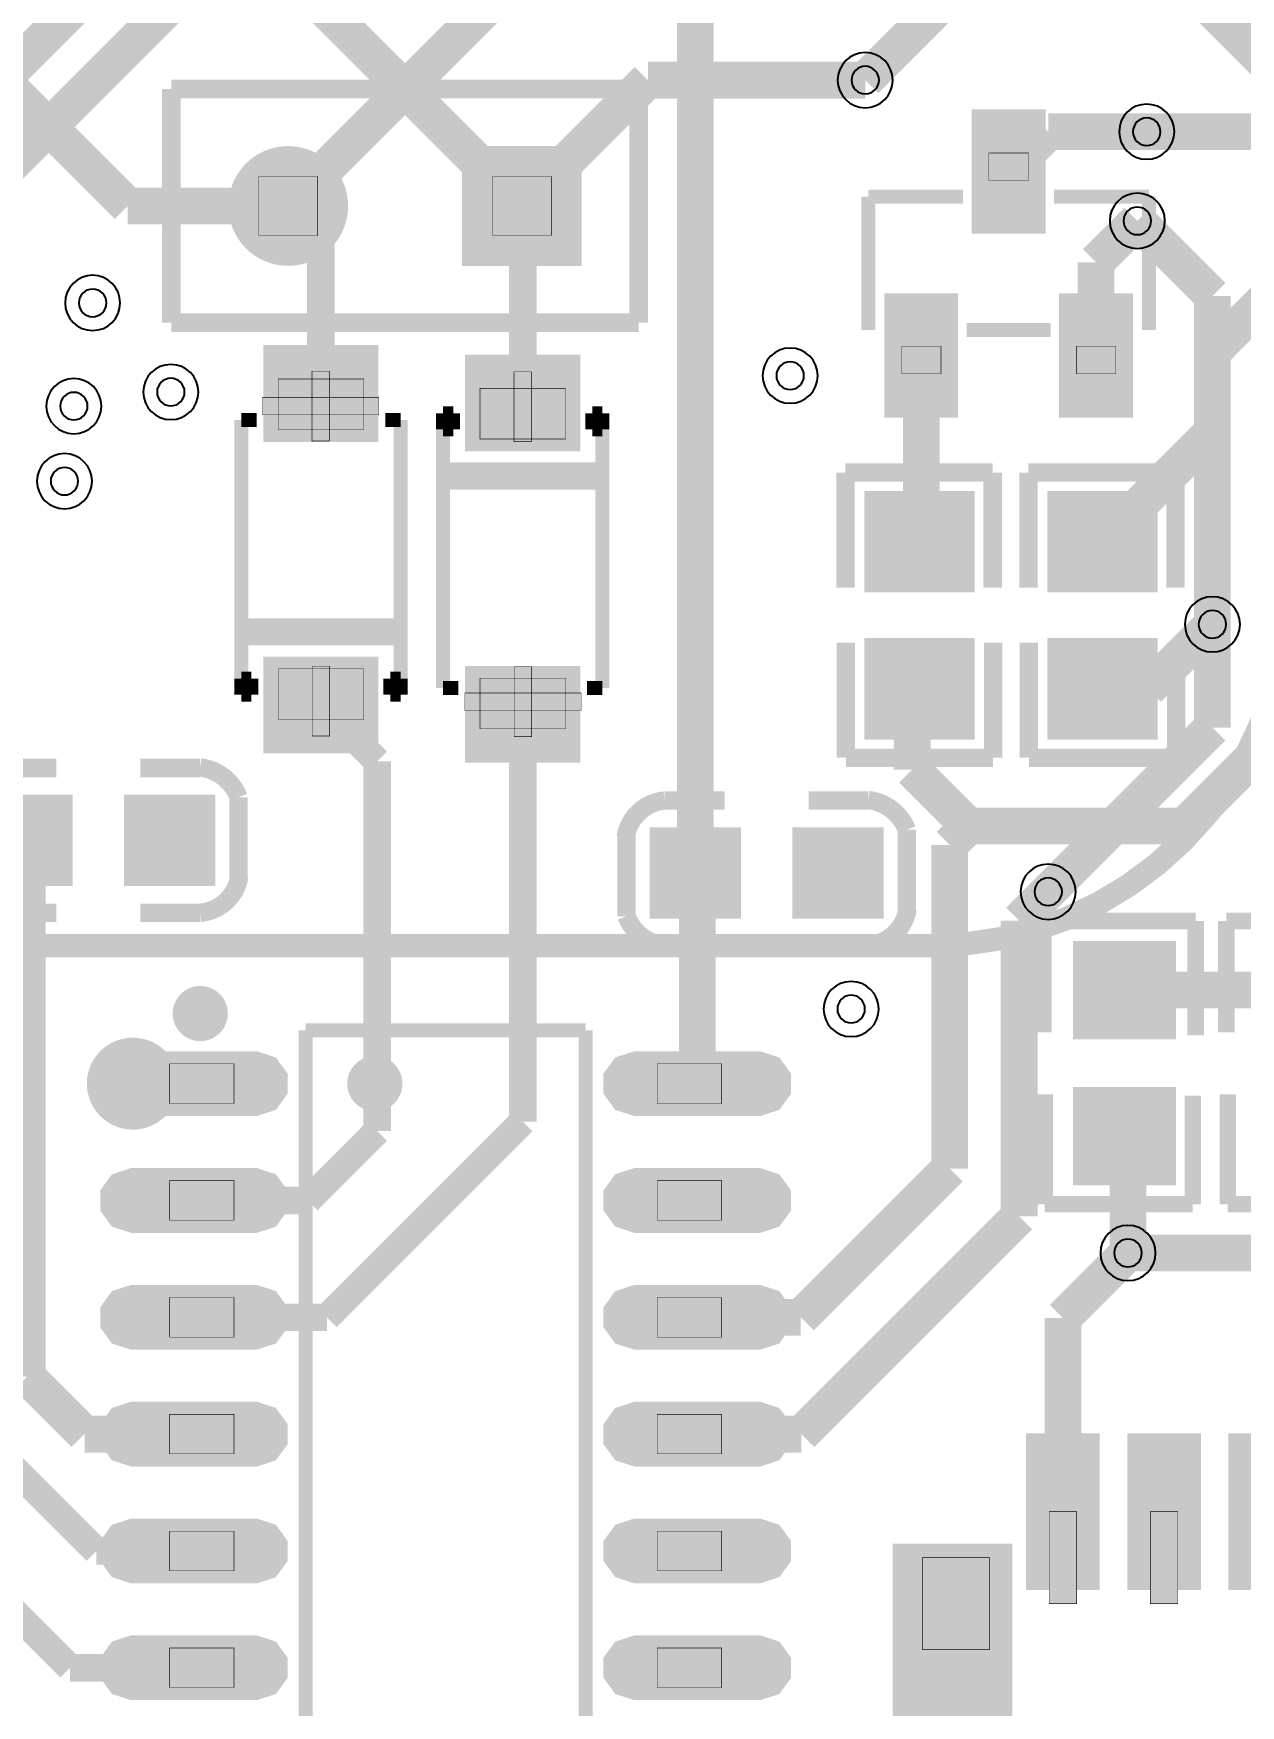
# Model space of a CAD drawing. Header units: millimetres. Extents: x 0 to 135, y -1 to 106.
# Drawn here: x 88.06 to 101.18, y 12.46 to 30.64 of the extents above; entities that cross this region are included whole.
import ezdxf

# ---------------------------------------------------------------- set-up
doc = ezdxf.new("R2010")
doc.units = ezdxf.units.MM
doc.header["$MEASUREMENT"] = 0
for name, color, linetype, true_color in [('Bottom-Layer', 7, 'Continuous', 0x0000ff), ('Bottom-Paste-Mask-Layer', 7, 'Continuous', 0x800000), ('Bottom-Solder-Mask-Layer', 7, 'Continuous', 0xaa00ff), ('Document-Layer', 7, 'Continuous', 0x6464ff), ('Hole-Layer', 7, 'Continuous', 0x222222), ('Multi-Layer', 7, 'Continuous', 0xc0c0c0), ('Pin-Soldering-Layer', 7, 'Continuous', 0xcc9999), ('Top-Layer', 7, 'Continuous', 0xff0000), ('Top-Paste-Mask-Layer', 7, 'Continuous', 0x808080), ('Top-Silkscreen-Layer', 7, 'Continuous', 0xffcc00), ('Top-Solder-Mask-Layer', 7, 'Continuous', 0x800080)]:
    doc.layers.add(name, color=color, linetype=linetype, true_color=true_color)

msp = doc.modelspace()

# ---------------------------------------------------------------- hatches: boundary and pattern name
at = {"layer": 'Bottom-Layer'}
for points in [[(90.226, 28.766, 1), (91.426, 28.766, 1)], [(93.966, 29.366), (93.966, 28.166), (92.766, 28.166), (92.766, 29.366)]]:
    msp.add_hatch(color=256, dxfattribs=at).paths.add_polyline_path(points)
at = {"layer": 'Bottom-Paste-Mask-Layer'}
for points in [[(90.226, 28.766, 1), (91.426, 28.766, 1)], [(93.966, 29.366), (93.966, 28.166), (92.766, 28.166), (92.766, 29.366)]]:
    msp.add_hatch(color=256, dxfattribs=at).paths.add_polyline_path(points)
at = {"layer": 'Bottom-Solder-Mask-Layer'}
for points in [[(90.175, 28.766, 1), (91.477, 28.766, 1)], [(94.017, 29.417), (94.017, 28.115), (92.715, 28.115), (92.715, 29.417)]]:
    msp.add_hatch(color=256, dxfattribs=at).paths.add_polyline_path(points)
at = {"layer": 'Document-Layer'}
for points in [[(91.084, 26.97), (91.273, 26.97), (91.273, 26.211), (91.084, 26.211)], [(93.469, 26.963), (93.28, 26.963), (93.28, 26.204), (93.469, 26.204)], [(90.547, 26.685), (91.811, 26.685), (91.811, 26.496), (90.547, 26.496)], [(91.087, 23.004), (91.276, 23.004), (91.276, 23.763), (91.087, 23.763)], [(93.472, 22.997), (93.283, 22.997), (93.283, 23.755), (93.472, 23.755)], [(94.01, 23.281), (92.746, 23.281), (92.746, 23.471), (94.01, 23.471)]]:
    msp.add_hatch(color=256, dxfattribs=at).paths.add_polyline_path(points)
at = {"layer": 'Hole-Layer'}
for points in [[(90.426, 28.766, 1), (91.226, 28.766, 1)], [(92.966, 28.766, 1), (93.766, 28.766, 1)]]:
    msp.add_hatch(color=256, dxfattribs=at).paths.add_polyline_path(points)
at = {"layer": 'Multi-Layer'}
for points in [[(90.226, 28.766, 1), (91.426, 28.766, 1)], [(90.226, 28.766, 1), (91.426, 28.766, 1)], [(90.226, 28.766, 1), (91.426, 28.766, 1)], [(93.966, 29.366), (93.966, 28.166), (92.766, 28.166), (92.766, 29.366)], [(93.966, 29.366), (93.966, 28.166), (92.766, 28.166), (92.766, 29.366)], [(93.966, 29.366), (93.966, 28.166), (92.766, 28.166), (92.766, 29.366)]]:
    msp.add_hatch(color=256, dxfattribs=at).paths.add_polyline_path(points)
at = {"layer": 'Pin-Soldering-Layer'}
for points in [[(98.442, 29.342), (98.872, 29.342), (98.872, 29.042), (98.442, 29.042)], [(91.146, 28.446), (90.506, 28.446), (90.506, 29.086), (91.146, 29.086)], [(93.686, 28.446), (93.046, 28.446), (93.046, 29.086), (93.686, 29.086)], [(97.492, 27.242), (97.922, 27.242), (97.922, 26.942), (97.492, 26.942)], [(99.392, 27.242), (99.822, 27.242), (99.822, 26.942), (99.392, 26.942)], [(91.647, 26.885), (90.717, 26.885), (90.717, 26.335), (91.647, 26.335)], [(92.91, 26.783), (93.84, 26.783), (93.84, 26.233), (92.91, 26.233)], [(91.647, 23.184), (90.717, 23.184), (90.717, 23.734), (91.647, 23.734)], [(92.91, 23.082), (93.84, 23.082), (93.84, 23.632), (92.91, 23.632)], [(89.537, 19.44), (90.237, 19.44), (90.237, 19.01), (89.537, 19.01)], [(95.537, 19.44), (94.837, 19.44), (94.837, 19.01), (95.537, 19.01)], [(89.537, 18.17), (90.237, 18.17), (90.237, 17.74), (89.537, 17.74)], [(95.537, 18.17), (94.837, 18.17), (94.837, 17.74), (95.537, 17.74)], [(89.537, 16.9), (90.237, 16.9), (90.237, 16.47), (89.537, 16.47)], [(95.537, 16.9), (94.837, 16.9), (94.837, 16.47), (95.537, 16.47)], [(89.537, 15.63), (90.237, 15.63), (90.237, 15.2), (89.537, 15.2)], [(95.537, 15.63), (94.837, 15.63), (94.837, 15.2), (95.537, 15.2)], [(99.097, 14.572), (99.397, 14.572), (99.397, 13.572), (99.097, 13.572)], [(100.197, 14.572), (100.497, 14.572), (100.497, 13.572), (100.197, 13.572)], [(89.537, 14.36), (90.237, 14.36), (90.237, 13.93), (89.537, 13.93)], [(95.537, 14.36), (94.837, 14.36), (94.837, 13.93), (95.537, 13.93)], [(97.722, 14.072), (98.447, 14.072), (98.447, 13.072), (97.722, 13.072)], [(89.537, 13.09), (90.237, 13.09), (90.237, 12.66), (89.537, 12.66)], [(95.537, 13.09), (94.837, 13.09), (94.837, 12.66), (95.537, 12.66)]]:
    msp.add_hatch(color=256, dxfattribs=at).paths.add_polyline_path(points)
at = {"layer": 'Top-Layer'}
for points in [[(98.307, 29.767), (99.007, 29.767), (99.007, 28.517), (98.307, 28.517)], [(90.226, 28.766, 1), (91.426, 28.766, 1)], [(93.966, 29.366), (93.966, 28.166), (92.766, 28.166), (92.766, 29.366)], [(97.357, 27.767), (98.057, 27.767), (98.057, 26.517), (97.357, 26.517)], [(99.257, 27.767), (99.957, 27.767), (99.957, 26.517), (99.257, 26.517)], [(91.757, 26.252), (90.607, 26.252), (90.607, 27.202), (91.757, 27.202)], [(92.8, 27.1), (93.95, 27.1), (93.95, 26.15), (92.8, 26.15)], [(97.138, 25.617), (98.238, 25.617), (98.238, 24.617), (97.138, 24.617)], [(99.127, 25.617), (100.227, 25.617), (100.227, 24.617), (99.127, 24.617)], [(97.138, 24.017), (98.238, 24.017), (98.238, 23.017), (97.138, 23.017)], [(99.127, 24.017), (100.227, 24.017), (100.227, 23.017), (99.127, 23.017)], [(91.757, 22.867), (90.607, 22.867), (90.607, 23.817), (91.757, 23.817)], [(92.8, 23.715), (93.95, 23.715), (93.95, 22.765), (92.8, 22.765)], [(87.543, 21.425), (87.543, 22.314), (88.432, 22.314), (88.432, 21.425)], [(89.093, 21.425), (89.093, 22.314), (89.982, 22.314), (89.982, 21.425)], [(94.807, 21.071), (94.807, 21.96), (95.696, 21.96), (95.696, 21.071)], [(96.357, 21.071), (96.357, 21.96), (97.246, 21.96), (97.246, 21.071)], [(99.409, 20.725), (100.425, 20.725), (100.425, 19.759), (99.409, 19.759)], [(89.117, 18.924), (88.904, 19.012), (88.816, 19.225), (88.904, 19.438), (89.117, 19.526), (90.486, 19.526), (90.698, 19.438), (90.787, 19.225), (90.698, 19.012), (90.486, 18.924)], [(94.588, 18.924), (94.375, 19.012), (94.287, 19.225), (94.375, 19.438), (94.588, 19.526), (95.957, 19.526), (96.17, 19.438), (96.258, 19.225), (96.17, 19.012), (95.957, 18.924)], [(99.409, 19.137), (100.425, 19.137), (100.425, 18.172), (99.409, 18.172)], [(89.117, 17.654), (88.904, 17.742), (88.816, 17.955), (88.904, 18.168), (89.117, 18.256), (90.486, 18.256), (90.698, 18.168), (90.787, 17.955), (90.698, 17.742), (90.486, 17.654)], [(94.588, 17.654), (94.375, 17.742), (94.287, 17.955), (94.375, 18.168), (94.588, 18.256), (95.957, 18.256), (96.17, 18.168), (96.258, 17.955), (96.17, 17.742), (95.957, 17.654)], [(89.117, 16.384), (88.904, 16.472), (88.816, 16.685), (88.904, 16.898), (89.117, 16.986), (90.486, 16.986), (90.698, 16.898), (90.787, 16.685), (90.698, 16.472), (90.486, 16.384)], [(94.588, 16.384), (94.375, 16.472), (94.287, 16.685), (94.375, 16.898), (94.588, 16.986), (95.957, 16.986), (96.17, 16.898), (96.258, 16.685), (96.17, 16.472), (95.957, 16.384)], [(89.117, 15.114), (88.904, 15.202), (88.816, 15.415), (88.904, 15.628), (89.117, 15.716), (90.486, 15.716), (90.698, 15.628), (90.787, 15.415), (90.698, 15.202), (90.486, 15.114)], [(94.588, 15.114), (94.375, 15.202), (94.287, 15.415), (94.375, 15.628), (94.588, 15.716), (95.957, 15.716), (96.17, 15.628), (96.258, 15.415), (96.17, 15.202), (95.957, 15.114)], [(98.897, 13.772), (98.897, 15.372), (99.597, 15.372), (99.597, 13.772)], [(99.997, 13.772), (99.997, 15.372), (100.697, 15.372), (100.697, 13.772)], [(101.097, 13.772), (101.097, 15.372), (101.797, 15.372), (101.797, 13.772)], [(89.117, 13.844), (88.904, 13.932), (88.816, 14.145), (88.904, 14.358), (89.117, 14.446), (90.486, 14.446), (90.698, 14.358), (90.787, 14.145), (90.698, 13.932), (90.486, 13.844)], [(94.588, 13.844), (94.375, 13.932), (94.287, 14.145), (94.375, 14.358), (94.588, 14.446), (95.957, 14.446), (96.17, 14.358), (96.258, 14.145), (96.17, 13.932), (95.957, 13.844)], [(97.447, 12.372), (97.447, 14.172), (98.647, 14.172), (98.647, 12.372)], [(89.117, 12.574), (88.904, 12.662), (88.816, 12.875), (88.904, 13.088), (89.117, 13.176), (90.486, 13.176), (90.698, 13.088), (90.787, 12.875), (90.698, 12.662), (90.486, 12.574)], [(94.588, 12.574), (94.375, 12.662), (94.287, 12.875), (94.375, 13.088), (94.588, 13.176), (95.957, 13.176), (96.17, 13.088), (96.258, 12.875), (96.17, 12.662), (95.957, 12.574)]]:
    msp.add_hatch(color=256, dxfattribs=at).paths.add_polyline_path(points)
at = {"layer": 'Top-Paste-Mask-Layer'}
for points in [[(98.307, 29.767), (99.007, 29.767), (99.007, 28.517), (98.307, 28.517)], [(90.226, 28.766, 1), (91.426, 28.766, 1)], [(93.966, 29.366), (93.966, 28.166), (92.766, 28.166), (92.766, 29.366)], [(97.357, 27.767), (98.057, 27.767), (98.057, 26.517), (97.357, 26.517)], [(99.257, 27.767), (99.957, 27.767), (99.957, 26.517), (99.257, 26.517)], [(91.757, 26.252), (90.607, 26.252), (90.607, 27.202), (91.757, 27.202)], [(92.8, 27.1), (93.95, 27.1), (93.95, 26.15), (92.8, 26.15)], [(97.138, 25.617), (98.238, 25.617), (98.238, 24.617), (97.138, 24.617)], [(99.127, 25.617), (100.227, 25.617), (100.227, 24.617), (99.127, 24.617)], [(97.138, 24.017), (98.238, 24.017), (98.238, 23.017), (97.138, 23.017)], [(99.127, 24.017), (100.227, 24.017), (100.227, 23.017), (99.127, 23.017)], [(91.757, 22.867), (90.607, 22.867), (90.607, 23.817), (91.757, 23.817)], [(92.8, 23.715), (93.95, 23.715), (93.95, 22.765), (92.8, 22.765)], [(87.543, 21.425), (87.543, 22.314), (88.432, 22.314), (88.432, 21.425)], [(89.093, 21.425), (89.093, 22.314), (89.982, 22.314), (89.982, 21.425)], [(94.807, 21.071), (94.807, 21.96), (95.696, 21.96), (95.696, 21.071)], [(96.357, 21.071), (96.357, 21.96), (97.246, 21.96), (97.246, 21.071)], [(99.409, 20.725), (100.425, 20.725), (100.425, 19.759), (99.409, 19.759)], [(89.117, 18.924), (88.904, 19.012), (88.816, 19.225), (88.904, 19.438), (89.117, 19.526), (90.486, 19.526), (90.698, 19.438), (90.787, 19.225), (90.698, 19.012), (90.486, 18.924)], [(94.588, 18.924), (94.375, 19.012), (94.287, 19.225), (94.375, 19.438), (94.588, 19.526), (95.957, 19.526), (96.17, 19.438), (96.258, 19.225), (96.17, 19.012), (95.957, 18.924)], [(99.409, 19.137), (100.425, 19.137), (100.425, 18.172), (99.409, 18.172)], [(89.117, 17.654), (88.904, 17.742), (88.816, 17.955), (88.904, 18.168), (89.117, 18.256), (90.486, 18.256), (90.698, 18.168), (90.787, 17.955), (90.698, 17.742), (90.486, 17.654)], [(94.588, 17.654), (94.375, 17.742), (94.287, 17.955), (94.375, 18.168), (94.588, 18.256), (95.957, 18.256), (96.17, 18.168), (96.258, 17.955), (96.17, 17.742), (95.957, 17.654)], [(89.117, 16.384), (88.904, 16.472), (88.816, 16.685), (88.904, 16.898), (89.117, 16.986), (90.486, 16.986), (90.698, 16.898), (90.787, 16.685), (90.698, 16.472), (90.486, 16.384)], [(94.588, 16.384), (94.375, 16.472), (94.287, 16.685), (94.375, 16.898), (94.588, 16.986), (95.957, 16.986), (96.17, 16.898), (96.258, 16.685), (96.17, 16.472), (95.957, 16.384)], [(89.117, 15.114), (88.904, 15.202), (88.816, 15.415), (88.904, 15.628), (89.117, 15.716), (90.486, 15.716), (90.698, 15.628), (90.787, 15.415), (90.698, 15.202), (90.486, 15.114)], [(94.588, 15.114), (94.375, 15.202), (94.287, 15.415), (94.375, 15.628), (94.588, 15.716), (95.957, 15.716), (96.17, 15.628), (96.258, 15.415), (96.17, 15.202), (95.957, 15.114)], [(98.897, 13.772), (98.897, 15.372), (99.597, 15.372), (99.597, 13.772)], [(99.997, 13.772), (99.997, 15.372), (100.697, 15.372), (100.697, 13.772)], [(101.097, 13.772), (101.097, 15.372), (101.797, 15.372), (101.797, 13.772)], [(89.117, 13.844), (88.904, 13.932), (88.816, 14.145), (88.904, 14.358), (89.117, 14.446), (90.486, 14.446), (90.698, 14.358), (90.787, 14.145), (90.698, 13.932), (90.486, 13.844)], [(94.588, 13.844), (94.375, 13.932), (94.287, 14.145), (94.375, 14.358), (94.588, 14.446), (95.957, 14.446), (96.17, 14.358), (96.258, 14.145), (96.17, 13.932), (95.957, 13.844)], [(97.447, 12.372), (97.447, 14.172), (98.647, 14.172), (98.647, 12.372)], [(89.117, 12.574), (88.904, 12.662), (88.816, 12.875), (88.904, 13.088), (89.117, 13.176), (90.486, 13.176), (90.698, 13.088), (90.787, 12.875), (90.698, 12.662), (90.486, 12.574)], [(94.588, 12.574), (94.375, 12.662), (94.287, 12.875), (94.375, 13.088), (94.588, 13.176), (95.957, 13.176), (96.17, 13.088), (96.258, 12.875), (96.17, 12.662), (95.957, 12.574)]]:
    msp.add_hatch(color=256, dxfattribs=at).paths.add_polyline_path(points)
at = {"layer": 'Top-Solder-Mask-Layer'}
for points in [[(98.256, 29.818), (99.058, 29.818), (99.058, 28.466), (98.256, 28.466)], [(90.175, 28.766, 1), (91.477, 28.766, 1)], [(94.017, 29.417), (94.017, 28.115), (92.715, 28.115), (92.715, 29.417)], [(97.306, 27.818), (98.108, 27.818), (98.108, 26.466), (97.306, 26.466)], [(99.206, 27.818), (100.008, 27.818), (100.008, 26.466), (99.206, 26.466)], [(91.807, 26.201), (90.556, 26.201), (90.556, 27.253), (91.807, 27.253)], [(92.749, 27.151), (94, 27.151), (94, 26.099), (92.749, 26.099)], [(97.087, 25.668), (98.289, 25.668), (98.289, 24.566), (97.087, 24.566)], [(99.076, 25.668), (100.278, 25.668), (100.278, 24.566), (99.076, 24.566)], [(97.087, 24.068), (98.289, 24.068), (98.289, 22.966), (97.087, 22.966)], [(99.076, 24.068), (100.278, 24.068), (100.278, 22.966), (99.076, 22.966)], [(91.807, 22.816), (90.556, 22.816), (90.556, 23.868), (91.807, 23.868)], [(92.749, 23.766), (94, 23.766), (94, 22.714), (92.749, 22.714)], [(87.492, 21.374), (87.492, 22.365), (88.483, 22.365), (88.483, 21.374)], [(89.042, 21.374), (89.042, 22.365), (90.033, 22.365), (90.033, 21.374)], [(94.756, 21.02), (94.756, 22.011), (95.747, 22.011), (95.747, 21.02)], [(96.306, 21.02), (96.306, 22.011), (97.297, 22.011), (97.297, 21.02)], [(99.358, 20.776), (100.476, 20.776), (100.476, 19.708), (99.358, 19.708)], [(89.117, 18.873), (88.91, 18.94), (88.782, 19.116), (88.782, 19.334), (88.91, 19.51), (89.117, 19.577), (90.486, 19.577), (90.692, 19.51), (90.82, 19.334), (90.82, 19.116), (90.692, 18.94), (90.486, 18.873)], [(94.588, 18.873), (94.381, 18.94), (94.253, 19.116), (94.253, 19.334), (94.381, 19.51), (94.588, 19.577), (95.957, 19.577), (96.164, 19.51), (96.292, 19.334), (96.292, 19.116), (96.164, 18.94), (95.957, 18.873)], [(99.358, 19.188), (100.476, 19.188), (100.476, 18.121), (99.358, 18.121)], [(89.117, 17.603), (88.91, 17.67), (88.782, 17.846), (88.782, 18.064), (88.91, 18.24), (89.117, 18.307), (90.486, 18.307), (90.692, 18.24), (90.82, 18.064), (90.82, 17.846), (90.692, 17.67), (90.486, 17.603)], [(94.588, 17.603), (94.381, 17.67), (94.253, 17.846), (94.253, 18.064), (94.381, 18.24), (94.588, 18.307), (95.957, 18.307), (96.164, 18.24), (96.292, 18.064), (96.292, 17.846), (96.164, 17.67), (95.957, 17.603)], [(89.117, 16.333), (88.91, 16.4), (88.782, 16.576), (88.782, 16.794), (88.91, 16.97), (89.117, 17.037), (90.486, 17.037), (90.692, 16.97), (90.82, 16.794), (90.82, 16.576), (90.692, 16.4), (90.486, 16.333)], [(94.588, 16.333), (94.381, 16.4), (94.253, 16.576), (94.253, 16.794), (94.381, 16.97), (94.588, 17.037), (95.957, 17.037), (96.164, 16.97), (96.292, 16.794), (96.292, 16.576), (96.164, 16.4), (95.957, 16.333)], [(89.117, 15.063), (88.91, 15.13), (88.782, 15.306), (88.782, 15.524), (88.91, 15.7), (89.117, 15.767), (90.486, 15.767), (90.692, 15.7), (90.82, 15.524), (90.82, 15.306), (90.692, 15.13), (90.486, 15.063)], [(94.588, 15.063), (94.381, 15.13), (94.253, 15.306), (94.253, 15.524), (94.381, 15.7), (94.588, 15.767), (95.957, 15.767), (96.164, 15.7), (96.292, 15.524), (96.292, 15.306), (96.164, 15.13), (95.957, 15.063)], [(98.846, 13.721), (98.846, 15.423), (99.648, 15.423), (99.648, 13.721)], [(99.946, 13.721), (99.946, 15.423), (100.748, 15.423), (100.748, 13.721)], [(101.046, 13.721), (101.046, 15.423), (101.848, 15.423), (101.848, 13.721)], [(89.117, 13.793), (88.91, 13.86), (88.782, 14.036), (88.782, 14.254), (88.91, 14.43), (89.117, 14.497), (90.486, 14.497), (90.692, 14.43), (90.82, 14.254), (90.82, 14.036), (90.692, 13.86), (90.486, 13.793)], [(94.588, 13.793), (94.381, 13.86), (94.253, 14.036), (94.253, 14.254), (94.381, 14.43), (94.588, 14.497), (95.957, 14.497), (96.164, 14.43), (96.292, 14.254), (96.292, 14.036), (96.164, 13.86), (95.957, 13.793)], [(97.396, 12.321), (97.396, 14.223), (98.698, 14.223), (98.698, 12.321)], [(89.117, 12.523), (88.91, 12.59), (88.782, 12.766), (88.782, 12.984), (88.91, 13.16), (89.117, 13.227), (90.486, 13.227), (90.692, 13.16), (90.82, 12.984), (90.82, 12.766), (90.692, 12.59), (90.486, 12.523)], [(94.588, 12.523), (94.381, 12.59), (94.253, 12.766), (94.253, 12.984), (94.381, 13.16), (94.588, 13.227), (95.957, 13.227), (96.164, 13.16), (96.292, 12.984), (96.292, 12.766), (96.164, 12.59), (95.957, 12.523)]]:
    msp.add_hatch(color=256, dxfattribs=at).paths.add_polyline_path(points)

# ---------------------------------------------------------------- linework, layer by layer
at = {"layer": 'Bottom-Layer', "const_width": 0.4}
for points in [[(99.367, 41.788), (68.945, 11.366)], [(93.477, 34.877), (69.146, 10.547)], [(101.484, 30.287), (99.291, 32.48)], [(90.826, 28.766), (93.062, 31.001)], [(94.735, 30.134), (93.366, 28.766)], [(97.098, 30.134), (94.735, 30.134)], [(100.158, 29.573), (107.706, 29.573)], [(100.872, 27.788), (100.056, 28.604)], [(100.872, 24.218), (100.872, 27.788)], [(100.872, 23.096), (100.872, 24.218)], [(99.087, 21.311), (100.872, 23.096)], [(118.569, 17.384), (99.954, 17.384)]]:
    msp.add_lwpolyline(points, dxfattribs=at)
at = {"layer": 'Document-Layer', "const_width": 0.00508}
for points in [[(91.084, 26.97), (91.273, 26.97), (91.273, 26.211), (91.084, 26.211)], [(93.469, 26.963), (93.28, 26.963), (93.28, 26.204), (93.469, 26.204)], [(90.547, 26.685), (91.811, 26.685), (91.811, 26.496), (90.547, 26.496)], [(91.087, 23.004), (91.276, 23.004), (91.276, 23.763), (91.087, 23.763)], [(93.472, 22.997), (93.283, 22.997), (93.283, 23.755), (93.472, 23.755)], [(94.01, 23.281), (92.746, 23.281), (92.746, 23.471), (94.01, 23.471)]]:
    msp.add_lwpolyline(points, close=True, dxfattribs=at)
at = {"layer": 'Document-Layer', "const_width": 0.2}
msp.add_lwpolyline([(97.457, 26.682, 1), (97.657, 26.682, 1)], format="xyb", close=True, dxfattribs=at)
msp.add_lwpolyline([(97.457, 26.682, 1), (97.657, 26.682, 1)], format="xyb", close=True, dxfattribs=at)
at = {"layer": 'Document-Layer', "const_width": 0.5}
msp.add_lwpolyline([(88.887, 19.225, 1), (89.387, 19.225), (89.387, 19.225, 1), (88.887, 19.225)], format="xyb", dxfattribs=at)
msp.add_lwpolyline([(88.887, 19.225, 1), (89.387, 19.225), (89.387, 19.225, 1), (88.887, 19.225)], format="xyb", dxfattribs=at)
at = {"layer": 'Hole-Layer'}
for points in [[(96.948, 30.134, 1), (97.248, 30.134), (97.248, 30.134, 1), (96.948, 30.134)], [(100.008, 29.573, 1), (100.308, 29.573), (100.308, 29.573, 1), (100.008, 29.573)], [(99.906, 28.604, 1), (100.206, 28.604), (100.206, 28.604, 1), (99.906, 28.604)], [(88.55, 27.712, 1), (88.85, 27.712), (88.85, 27.712, 1), (88.55, 27.712)], [(96.132, 26.921, 1), (96.432, 26.921), (96.432, 26.921, 1), (96.132, 26.921)], [(88.346, 26.59, 1), (88.646, 26.59), (88.646, 26.59, 1), (88.346, 26.59)], [(89.4, 26.743, 1), (89.7, 26.743), (89.7, 26.743, 1), (89.4, 26.743)], [(88.244, 25.774, 1), (88.544, 25.774), (88.544, 25.774, 1), (88.244, 25.774)], [(100.722, 24.218, 1), (101.022, 24.218), (101.022, 24.218, 1), (100.722, 24.218)], [(98.937, 21.311, 1), (99.237, 21.311), (99.237, 21.311, 1), (98.937, 21.311)], [(96.795, 20.036, 1), (97.095, 20.036), (97.095, 20.036, 1), (96.795, 20.036)], [(99.804, 17.384, 1), (100.104, 17.384), (100.104, 17.384, 1), (99.804, 17.384)]]:
    msp.add_lwpolyline(points, format="xyb", dxfattribs=at)
at = {"layer": 'Multi-Layer'}
for points in [[(96.798, 30.134, 1), (97.398, 30.134, 1)], [(99.858, 29.573, 1), (100.458, 29.573, 1)], [(99.756, 28.604, 1), (100.356, 28.604, 1)], [(88.4, 27.712, 1), (89, 27.712, 1)], [(95.982, 26.921, 1), (96.582, 26.921, 1)], [(89.25, 26.743, 1), (89.85, 26.743, 1)], [(88.196, 26.59, 1), (88.796, 26.59, 1)], [(88.094, 25.774, 1), (88.694, 25.774, 1)], [(100.572, 24.218, 1), (101.172, 24.218, 1)], [(98.787, 21.311, 1), (99.387, 21.311, 1)], [(96.645, 20.036, 1), (97.245, 20.036, 1)], [(99.654, 17.384, 1), (100.254, 17.384, 1)]]:
    msp.add_lwpolyline(points, format="xyb", close=True, dxfattribs=at)
at = {"layer": 'Pin-Soldering-Layer', "const_width": 0.00508}
for points in [[(98.442, 29.342), (98.872, 29.342), (98.872, 29.042), (98.442, 29.042)], [(91.146, 28.446), (90.506, 28.446), (90.506, 29.086), (91.146, 29.086)], [(93.686, 28.446), (93.046, 28.446), (93.046, 29.086), (93.686, 29.086)], [(97.492, 27.242), (97.922, 27.242), (97.922, 26.942), (97.492, 26.942)], [(99.392, 27.242), (99.822, 27.242), (99.822, 26.942), (99.392, 26.942)], [(91.647, 26.885), (90.717, 26.885), (90.717, 26.335), (91.647, 26.335)], [(92.91, 26.783), (93.84, 26.783), (93.84, 26.233), (92.91, 26.233)], [(91.647, 23.184), (90.717, 23.184), (90.717, 23.734), (91.647, 23.734)], [(92.91, 23.082), (93.84, 23.082), (93.84, 23.632), (92.91, 23.632)], [(89.537, 19.44), (90.237, 19.44), (90.237, 19.01), (89.537, 19.01)], [(95.537, 19.44), (94.837, 19.44), (94.837, 19.01), (95.537, 19.01)], [(89.537, 18.17), (90.237, 18.17), (90.237, 17.74), (89.537, 17.74)], [(95.537, 18.17), (94.837, 18.17), (94.837, 17.74), (95.537, 17.74)], [(89.537, 16.9), (90.237, 16.9), (90.237, 16.47), (89.537, 16.47)], [(95.537, 16.9), (94.837, 16.9), (94.837, 16.47), (95.537, 16.47)], [(89.537, 15.63), (90.237, 15.63), (90.237, 15.2), (89.537, 15.2)], [(95.537, 15.63), (94.837, 15.63), (94.837, 15.2), (95.537, 15.2)], [(99.097, 14.572), (99.397, 14.572), (99.397, 13.572), (99.097, 13.572)], [(100.197, 14.572), (100.497, 14.572), (100.497, 13.572), (100.197, 13.572)], [(89.537, 14.36), (90.237, 14.36), (90.237, 13.93), (89.537, 13.93)], [(95.537, 14.36), (94.837, 14.36), (94.837, 13.93), (95.537, 13.93)], [(97.722, 14.072), (98.447, 14.072), (98.447, 13.072), (97.722, 13.072)], [(89.537, 13.09), (90.237, 13.09), (90.237, 12.66), (89.537, 12.66)], [(95.537, 13.09), (94.837, 13.09), (94.837, 12.66), (95.537, 12.66)]]:
    msp.add_lwpolyline(points, close=True, dxfattribs=at)
at = {"layer": 'Top-Layer'}
for points, const_width in [([(95.252, 21.515), (95.252, 31.438)], 0.4), ([(93.366, 28.766), (90.722, 31.409)], 0.4), ([(98.016, 31.052), (97.098, 30.134)], 0.4), ([(87.153, 30.695), (89.082, 28.766)], 0.4), ([(98.657, 29.142), (99.088, 29.573)], 0.4), ([(99.088, 29.573), (100.158, 29.573)], 0.4), ([(89.082, 28.766), (90.826, 28.766)], 0.4), ([(91.182, 28.41), (90.826, 28.766)], 0.3), ([(93.375, 26.625), (93.375, 28.757)], 0.3), ([(100.056, 28.604), (99.607, 28.155)], 0.4), ([(91.182, 26.727), (91.182, 28.41)], 0.3), ([(99.607, 28.155), (99.607, 27.142)], 0.4), ([(100.872, 27.176), (101.818, 28.123)], 0.4), ([(97.707, 27.142), (97.707, 25.136)], 0.4), ([(100.872, 26.312), (100.872, 27.176)], 0.4), ([(99.677, 25.117), (100.872, 26.312)], 0.4), ([(97.707, 25.136), (97.688, 25.117)], 0.4), ([(100.171, 23.517), (100.872, 24.218)], 0.4), ([(102.298, 23.757), (100.566, 22.025)], 0.4), ([(97.608, 23.437), (97.688, 23.517)], 0.4), ([(97.608, 22.637), (97.608, 23.437)], 0.4), ([(99.677, 23.517), (100.171, 23.517)], 0.4), ([(91.794, 22.73), (91.182, 23.342)], 0.3), ([(93.375, 18.812), (93.375, 23.24)], 0.3), ([(91.794, 22.73), (91.794, 18.71)], 0.3), ([(98.22, 22.025), (97.608, 22.637)], 0.4), ([(98.22, 22.025), (98.016, 21.821)], 0.4), ([(100.566, 22.025), (98.22, 22.025)], 0.4), ([(87.988, 16.039), (87.988, 21.869)], 0.4), ([(98.016, 21.821), (98.016, 18.302)], 0.4), ([(95.272, 21.495), (95.252, 21.515)], 0.4), ([(95.272, 19.225), (95.272, 21.495)], 0.4), ([(98.772, 20.996), (99.087, 21.311)], 0.4), ([(98.772, 17.783), (98.772, 20.996)], 0.4), ([(99.917, 20.242), (101.906, 20.242)], 0.4), ([(93.375, 18.812), (91.247, 16.685)], 0.3), ([(91.038, 17.955), (91.794, 18.71)], 0.3), ([(99.954, 18.618), (99.917, 18.655)], 0.4), ([(99.954, 17.384), (99.954, 18.618)], 0.4), ([(98.016, 18.302), (96.398, 16.685)], 0.4), ([(89.801, 17.955), (91.038, 17.955)], 0.3), ([(96.403, 15.415), (98.772, 17.783)], 0.4), ([(99.247, 16.677), (99.954, 17.384)], 0.4), ([(89.801, 16.685), (91.247, 16.685)], 0.3), ([(96.398, 16.685), (95.272, 16.685)], 0.4), ([(99.247, 14.572), (99.247, 16.677)], 0.4), ([(88.612, 15.415), (87.988, 16.039)], 0.4), ([(87.357, 15.529), (88.741, 14.145)], 0.3), ([(89.801, 15.415), (88.612, 15.415)], 0.4), ([(95.272, 15.415), (96.403, 15.415)], 0.4), ([(88.741, 14.145), (89.801, 14.145)], 0.3), ([(87.659, 13.67), (88.454, 12.875)], 0.3), ([(88.454, 12.875), (89.801, 12.875)], 0.3)]:
    msp.add_lwpolyline(points, dxfattribs=dict(at, const_width=const_width))
at = {"layer": 'Top-Silkscreen-Layer'}
for points, const_width in [([(101.692, 24.617, -0.414), (97.799, 20.724), (48.098, 20.724, -0.102), (48.048, 20.734), (48.048, 20.734, -0.374), (44.446, 24.361), (44.446, 24.361, -0.092), (44.438, 24.407), (44.438, 95.085, -0.414), (48.331, 98.979, -0.02), (48.352, 98.979), (98.085, 98.979, -0.125), (98.146, 98.963, -0.369), (101.684, 95.345), (101.684, 95.345, -0.093), (101.692, 95.299), (101.692, 24.617)], 0.254), ([(90.287, 22.339, 0.274), (89.868, 22.663)], 0.2), ([(90.287, 22.339, 0.274), (89.868, 22.663)], 0.2), ([(94.922, 22.303, 0.347), (94.494, 21.904)], 0.2), ([(94.922, 22.303, 0.347), (94.494, 21.904)], 0.2), ([(97.551, 21.985, 0.274), (97.132, 22.309)], 0.2), ([(97.551, 21.985, 0.274), (97.132, 22.309)], 0.2), ([(89.867, 21.082, 0.347), (90.295, 21.48)], 0.2), ([(89.867, 21.082, 0.347), (90.295, 21.48)], 0.2), ([(94.503, 21.045, 0.274), (94.921, 20.721)], 0.2), ([(94.503, 21.045, 0.274), (94.921, 20.721)], 0.2), ([(97.132, 20.728, 0.347), (97.559, 21.126)], 0.2), ([(97.132, 20.728, 0.347), (97.559, 21.126)], 0.2), ([(89.72, 19.987, 1), (90.02, 19.987), (90.02, 19.987, 1), (89.72, 19.987)], 0.3), ([(89.72, 19.987, 1), (90.02, 19.987), (90.02, 19.987, 1), (89.72, 19.987)], 0.3), ([(91.617, 19.225, 1), (91.918, 19.225), (91.918, 19.225, 1), (91.617, 19.225)], 0.3), ([(91.617, 19.225, 1), (91.918, 19.225), (91.918, 19.225, 1), (91.617, 19.225)], 0.3)]:
    msp.add_lwpolyline(points, format="xyb", dxfattribs=dict(at, const_width=const_width))
for points, const_width in [([(89.556, 27.496), (89.556, 30.036)], 0.203), ([(89.556, 30.036), (94.636, 30.036)], 0.203), ([(89.556, 27.496), (89.556, 30.036)], 0.203), ([(89.556, 30.036), (94.636, 30.036)], 0.203), ([(94.636, 30.036), (94.636, 27.496)], 0.203), ([(94.636, 30.036), (94.636, 27.496)], 0.203), ([(97.131, 27.416), (97.131, 28.868)], 0.152), ([(97.131, 28.868), (98.162, 28.868)], 0.152), ([(97.131, 27.416), (97.131, 28.868)], 0.152), ([(97.131, 28.868), (98.162, 28.868)], 0.152), ([(100.183, 28.868), (99.151, 28.868)], 0.152), ([(100.183, 28.868), (99.151, 28.868)], 0.152), ([(100.183, 27.416), (100.183, 28.868)], 0.152), ([(100.183, 27.416), (100.183, 28.868)], 0.152), ([(89.556, 27.496), (92.731, 27.496)], 0.203), ([(89.556, 27.496), (92.731, 27.496)], 0.203), ([(94.636, 27.496), (92.731, 27.496)], 0.203), ([(94.636, 27.496), (92.731, 27.496)], 0.203), ([(99.112, 27.416), (98.201, 27.416)], 0.152), ([(99.112, 27.416), (98.201, 27.416)], 0.152), ([(92.508, 26.338), (92.508, 26.512)], 0.152), ([(92.508, 26.512), (92.619, 26.512)], 0.152), ([(92.508, 26.338), (92.508, 26.512)], 0.152), ([(92.508, 26.512), (92.619, 26.512)], 0.152), ([(92.619, 26.512), (92.619, 26.338)], 0.152), ([(92.619, 26.512), (92.619, 26.338)], 0.152), ([(94.13, 26.512), (94.13, 26.338)], 0.152), ([(94.13, 26.512), (94.241, 26.512)], 0.152), ([(94.13, 26.512), (94.13, 26.338)], 0.152), ([(94.13, 26.512), (94.241, 26.512)], 0.152), ([(94.241, 26.512), (94.241, 26.338)], 0.152), ([(94.241, 26.512), (94.241, 26.338)], 0.152), ([(90.315, 23.628), (90.315, 26.44)], 0.152), ([(90.315, 26.44), (90.483, 26.44)], 0.152), ([(90.315, 23.628), (90.315, 26.44)], 0.152), ([(90.315, 26.44), (90.483, 26.44)], 0.152), ([(92.048, 26.44), (91.88, 26.44)], 0.152), ([(92.048, 26.44), (91.88, 26.44)], 0.152), ([(92.048, 23.628), (92.048, 26.44)], 0.152), ([(92.048, 23.628), (92.048, 26.44)], 0.152), ([(92.508, 26.338), (92.508, 23.526)], 0.152), ([(92.508, 26.338), (92.508, 23.526)], 0.152), ([(92.619, 26.338), (92.508, 26.338)], 0.152), ([(92.619, 26.338), (92.508, 26.338)], 0.152), ([(94.241, 26.338), (94.13, 26.338)], 0.152), ([(94.241, 26.338), (94.13, 26.338)], 0.152), ([(94.241, 26.338), (94.241, 23.526)], 0.152), ([(94.241, 26.338), (94.241, 23.526)], 0.152), ([(94.241, 25.902), (92.508, 25.902)], 0.152), ([(94.241, 25.902), (92.508, 25.902)], 0.152), ([(94.241, 25.759), (92.508, 25.759)], 0.152), ([(94.241, 25.759), (92.508, 25.759)], 0.152), ([(96.883, 24.618), (96.883, 25.868)], 0.2), ([(96.883, 25.868), (98.483, 25.868)], 0.2), ([(96.883, 24.618), (96.883, 25.868)], 0.2), ([(96.883, 25.868), (98.483, 25.868)], 0.2), ([(98.483, 24.618), (98.483, 25.868)], 0.2), ([(98.483, 24.618), (98.483, 25.868)], 0.2), ([(98.872, 24.618), (98.872, 25.868)], 0.2), ([(98.872, 25.868), (100.472, 25.868)], 0.2), ([(98.872, 24.618), (98.872, 25.868)], 0.2), ([(98.872, 25.868), (100.472, 25.868)], 0.2), ([(100.472, 24.618), (100.472, 25.868)], 0.2), ([(100.472, 24.618), (100.472, 25.868)], 0.2), ([(90.315, 24.207), (92.048, 24.207)], 0.152), ([(90.315, 24.207), (92.048, 24.207)], 0.152), ([(90.315, 24.064), (92.048, 24.064)], 0.152), ([(90.315, 24.064), (92.048, 24.064)], 0.152), ([(96.888, 22.767), (96.888, 24.017)], 0.2), ([(96.888, 22.767), (96.888, 24.017)], 0.2), ([(98.488, 22.767), (98.488, 24.017)], 0.2), ([(98.488, 22.767), (98.488, 24.017)], 0.2), ([(98.877, 22.767), (98.877, 24.017)], 0.2), ([(98.877, 22.767), (98.877, 24.017)], 0.2), ([(100.477, 22.767), (100.477, 24.017)], 0.2), ([(100.477, 22.767), (100.477, 24.017)], 0.2), ([(90.315, 23.454), (90.315, 23.628)], 0.152), ([(90.315, 23.628), (90.426, 23.628)], 0.152), ([(90.315, 23.454), (90.315, 23.628)], 0.152), ([(90.315, 23.628), (90.426, 23.628)], 0.152), ([(90.426, 23.454), (90.426, 23.628)], 0.152), ([(90.426, 23.454), (90.426, 23.628)], 0.152), ([(91.937, 23.454), (91.937, 23.628)], 0.152), ([(91.937, 23.628), (92.048, 23.628)], 0.152), ([(91.937, 23.454), (91.937, 23.628)], 0.152), ([(91.937, 23.628), (92.048, 23.628)], 0.152), ([(92.048, 23.628), (92.048, 23.454)], 0.152), ([(92.048, 23.628), (92.048, 23.454)], 0.152), ([(90.426, 23.454), (90.315, 23.454)], 0.152), ([(90.426, 23.454), (90.315, 23.454)], 0.152), ([(92.048, 23.454), (91.937, 23.454)], 0.152), ([(92.048, 23.454), (91.937, 23.454)], 0.152), ([(92.508, 23.526), (92.676, 23.526)], 0.152), ([(92.508, 23.526), (92.676, 23.526)], 0.152), ([(94.241, 23.526), (94.073, 23.526)], 0.152), ([(94.241, 23.526), (94.073, 23.526)], 0.152), ([(88.305, 22.656), (87.658, 22.656)], 0.2), ([(88.305, 22.656), (87.658, 22.656)], 0.2), ([(89.867, 22.656), (89.22, 22.656)], 0.2), ([(89.867, 22.656), (89.22, 22.656)], 0.2), ([(96.888, 22.767), (98.488, 22.767)], 0.2), ([(96.888, 22.767), (98.488, 22.767)], 0.2), ([(98.877, 22.767), (100.477, 22.767)], 0.2), ([(98.877, 22.767), (100.477, 22.767)], 0.2), ([(90.287, 21.463), (90.287, 22.339)], 0.2), ([(90.287, 21.463), (90.287, 22.339)], 0.2), ([(94.922, 22.303), (95.569, 22.303)], 0.2), ([(94.922, 22.303), (95.569, 22.303)], 0.2), ([(96.484, 22.303), (97.132, 22.303)], 0.2), ([(96.484, 22.303), (97.132, 22.303)], 0.2), ([(94.503, 21.922), (94.503, 21.045)], 0.2), ([(94.503, 21.922), (94.503, 21.045)], 0.2), ([(97.551, 21.985), (97.551, 21.109)], 0.2), ([(97.551, 21.985), (97.551, 21.109)], 0.2), ([(88.305, 21.082), (87.658, 21.082)], 0.2), ([(88.305, 21.082), (87.658, 21.082)], 0.2), ([(89.867, 21.082), (89.22, 21.082)], 0.2), ([(89.867, 21.082), (89.22, 21.082)], 0.2), ([(100.69, 20.993), (99.034, 20.993)], 0.178), ([(99.034, 19.782), (99.034, 20.993)], 0.178), ([(100.69, 20.993), (99.034, 20.993)], 0.178), ([(99.034, 19.782), (99.034, 20.993)], 0.178), ([(100.69, 19.75), (100.69, 20.993)], 0.178), ([(100.69, 19.75), (100.69, 20.993)], 0.178), ([(102.679, 20.993), (101.023, 20.993)], 0.178), ([(101.023, 19.782), (101.023, 20.993)], 0.178), ([(102.679, 20.993), (101.023, 20.993)], 0.178), ([(101.023, 19.782), (101.023, 20.993)], 0.178), ([(94.922, 20.728), (95.569, 20.728)], 0.2), ([(94.922, 20.728), (95.569, 20.728)], 0.2), ([(96.484, 20.728), (97.132, 20.728)], 0.2), ([(96.484, 20.728), (97.132, 20.728)], 0.2), ([(91.015, 19.806), (94.058, 19.806)], 0.152), ([(91.015, 9.754), (91.015, 19.806)], 0.152), ([(91.015, 19.806), (94.058, 19.806)], 0.152), ([(91.015, 9.754), (91.015, 19.806)], 0.152), ([(94.058, 19.806), (94.058, 9.754)], 0.152), ([(94.058, 19.806), (94.058, 9.754)], 0.152), ([(99.05, 17.914), (99.05, 19.11)], 0.178), ([(99.05, 17.914), (99.05, 19.11)], 0.178), ([(100.658, 17.914), (100.658, 19.094)], 0.178), ([(100.658, 17.914), (100.658, 19.094)], 0.178), ([(101.039, 17.914), (101.039, 19.11)], 0.178), ([(101.039, 17.914), (101.039, 19.11)], 0.178), ([(100.658, 17.914), (99.05, 17.914)], 0.178), ([(100.658, 17.914), (99.05, 17.914)], 0.178), ([(102.647, 17.914), (101.039, 17.914)], 0.178), ([(102.647, 17.914), (101.039, 17.914)], 0.178)]:
    msp.add_lwpolyline(points, dxfattribs=dict(at, const_width=const_width))

doc.saveas('drawing.dxf')
